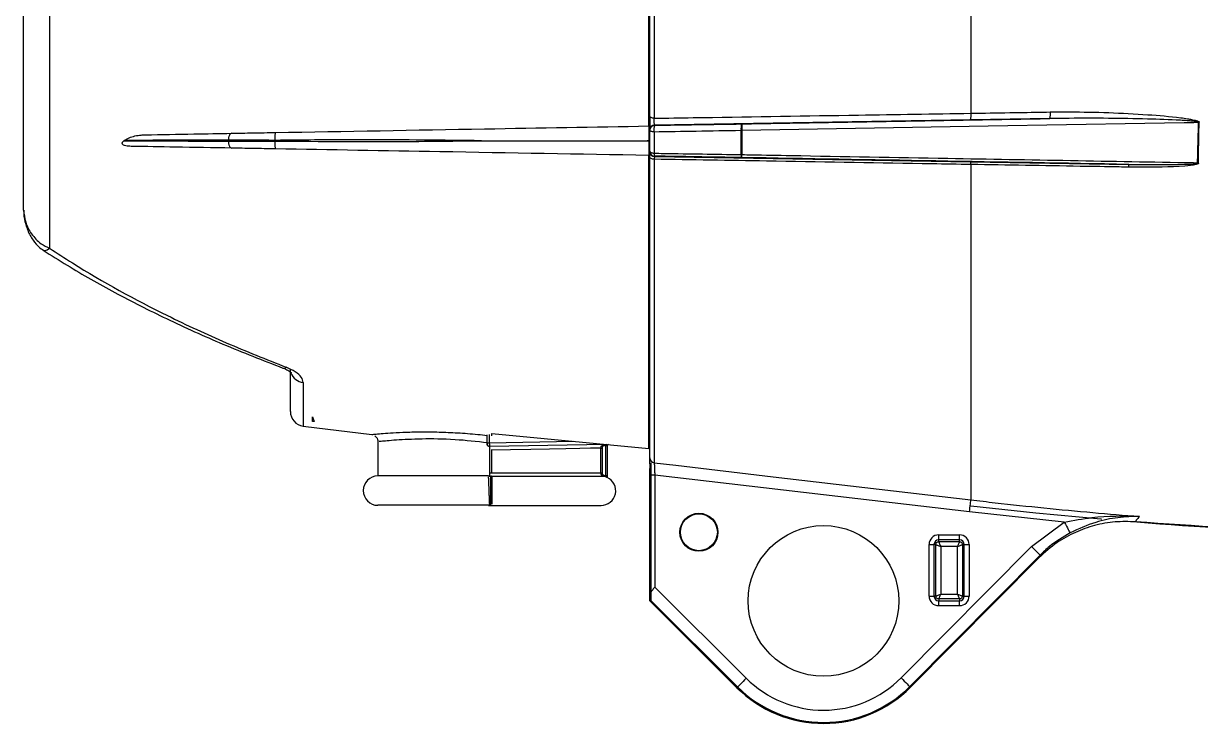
# Model space of a CAD drawing. Extents: x 12.3 to 108.7, y 1.1 to 80.4.
# Drawn here: x 12.252 to 17.052, y 29.342 to 32.197 of the extents above; entities that cross this region are included whole.
import ezdxf

# ---------------------------------------------------------------- set-up
doc = ezdxf.new("R2010")
doc.units = 0
doc.header["$MEASUREMENT"] = 0
doc.layers.add('OBJECT', color=7, linetype='CONTINUOUS')

msp = doc.modelspace()

# ---------------------------------------------------------------- linework, layer by layer
at = {"layer": 'OBJECT'}
for p, q in [((12.3574, 34.103), (12.3574, 31.2805)), ((12.252, 31.4357), (12.252, 33.9478)), ((14.802, 31.7788), (14.802, 32.3088)), ((14.8063, 31.8178), (14.8063, 32.291)), ((14.824, 32.2875), (14.824, 31.8102)), ((16.1155, 32.2663), (16.1155, 31.8307)), ((16.1135, 31.8037), (14.826, 31.7827)), ((14.826, 31.7827), (14.826, 31.7815)), ((16.4375, 31.809), (16.1135, 31.8037)), ((17.0443, 31.7926), (17.0256, 31.7922)), ((14.8063, 31.7615), (14.8063, 31.7627)), ((14.8063, 31.6757), (14.8063, 31.7615)), ((14.8232, 31.7541), (14.8232, 31.6676)), ((15.1786, 31.6621), (15.1786, 31.7599)), ((15.1819, 31.7598), (15.1819, 31.662)), ((13.0871, 31.7165), (13.0871, 31.7211)), ((13.2762, 31.7173), (13.2762, 31.7202)), ((14.802, 31.7186), (14.802, 31.7189)), ((14.802, 30.4636), (14.802, 31.6588)), ((14.8063, 31.6741), (14.8063, 31.6757)), ((14.8063, 30.4249), (14.8063, 31.6522)), ((14.824, 31.6432), (14.824, 30.4052)), ((14.826, 31.6557), (14.826, 31.6541)), ((14.826, 31.6541), (16.1135, 31.633)), ((16.1135, 31.633), (16.7592, 31.6223)), ((16.1155, 31.6216), (16.1155, 30.2538)), ((17.0229, 31.6293), (17.0401, 31.629)), ((14.8063, 30.8596), (14.802, 30.8602)), ((14.8063, 30.853), (14.802, 30.8536)), ((13.34, 30.6144), (13.34, 30.7871)), ((14.802, 30.7885), (14.8063, 30.7879)), ((13.3927, 30.7325), (13.3927, 30.5548)), ((14.8063, 30.7685), (14.802, 30.7691)), ((14.802, 30.6676), (14.8063, 30.6669)), ((14.8063, 30.6529), (14.802, 30.6536)), ((13.43, 30.5931), (13.4369, 30.5734)), ((13.43, 30.5734), (13.43, 30.5931)), ((13.3927, 30.5548), (13.6722, 30.5205)), ((13.4369, 30.5734), (13.43, 30.5734)), ((14.8063, 30.572), (14.802, 30.5718)), ((13.697, 30.4915), (13.697, 30.3518)), ((14.142, 30.4869), (14.142, 30.5198)), ((14.142, 30.4869), (14.1513, 30.4869)), ((14.142, 30.4819), (14.142, 30.4869)), ((14.1513, 30.5209), (14.1513, 30.4869)), ((14.1513, 30.4869), (14.4942, 30.4929)), ((14.162, 30.5244), (14.802, 30.4636)), ((14.162, 30.5145), (14.162, 30.5244)), ((14.802, 30.5035), (14.8063, 30.5036)), ((14.1501, 30.4569), (14.1522, 30.4569)), ((14.6278, 30.4802), (14.1522, 30.4719)), ((14.1522, 30.4569), (14.1522, 30.3644)), ((14.162, 30.3614), (14.162, 30.46)), ((14.6061, 30.3644), (14.6061, 30.4651)), ((14.6061, 30.4651), (14.611, 30.4651)), ((14.611, 30.4651), (14.611, 30.3644)), ((14.6271, 30.4752), (14.6208, 30.4751)), ((14.6271, 30.4753), (14.6336, 30.48)), ((14.6271, 30.4752), (14.6271, 30.4753)), ((14.6271, 30.3524), (14.6271, 30.4752)), ((14.632, 30.4752), (14.6271, 30.4752)), ((14.6369, 30.4803), (14.632, 30.4754)), ((14.632, 30.4754), (14.632, 30.4752)), ((14.632, 30.4752), (14.632, 30.3524)), ((14.8063, 30.4009), (14.8063, 30.3818)), ((14.1476, 30.3518), (13.697, 30.3518)), ((14.1501, 30.3644), (14.1522, 30.3644)), ((14.6181, 30.3497), (14.152, 30.3497)), ((14.1522, 30.3644), (14.6061, 30.3644)), ((14.157, 30.3503), (14.157, 30.3518)), ((14.1584, 30.3507), (14.157, 30.3507)), ((14.6061, 30.3644), (14.611, 30.3644)), ((14.6289, 30.3464), (14.6181, 30.3497)), ((14.619, 30.3546), (14.6271, 30.3524)), ((14.632, 30.3524), (14.6271, 30.3524)), ((14.8067, 30.3818), (14.8063, 30.3818)), ((14.8067, 29.8419), (14.8067, 30.3818)), ((14.8263, 30.3552), (14.8114, 30.3552)), ((14.8114, 29.8783), (14.8114, 30.3552)), ((14.8263, 30.3552), (14.8263, 29.8986)), ((14.157, 30.2318), (13.697, 30.2318)), ((14.1519, 30.2309), (14.607, 30.2309)), ((14.157, 30.2318), (14.157, 30.2332)), ((16.4966, 30.1634), (16.1097, 30.2046)), ((16.3624, 30.0639), (16.4966, 30.1634)), ((15.9843, 30.0911), (15.9843, 30.1111)), ((15.9843, 30.1111), (16.0693, 30.1111)), ((16.0693, 30.0911), (16.0693, 30.1111)), ((15.8307, 29.5279), (16.3624, 30.0639)), ((15.945, 29.8618), (15.945, 30.0718)), ((15.945, 30.0718), (15.965, 30.0718)), ((15.9724, 30.0718), (15.965, 30.0718)), ((15.965, 30.0718), (15.965, 29.8618)), ((15.9724, 29.8618), (15.9724, 30.0718)), ((15.9843, 30.0837), (15.9843, 30.0911)), ((16.0693, 30.0911), (15.9843, 30.0911)), ((15.9843, 30.0837), (16.0693, 30.0837)), ((15.9924, 30.0637), (15.9924, 29.8698)), ((16.0613, 30.0637), (15.9924, 30.0637)), ((16.0613, 29.8698), (16.0613, 30.0637)), ((16.0693, 30.0837), (16.0693, 30.0911)), ((16.0813, 30.0718), (16.0813, 29.8618)), ((16.0813, 30.0718), (16.0887, 30.0718)), ((16.0887, 29.8618), (16.0887, 30.0718)), ((16.0887, 30.0718), (16.1086, 30.0718)), ((16.1086, 30.0718), (16.1086, 29.8618)), ((16.3979, 30.0287), (15.8662, 29.4927)), ((16.393, 30.018), (15.869, 29.4899)), ((16.393, 30.018), (16.3979, 30.0287)), ((14.8263, 29.8986), (15.1996, 29.5263)), ((15.945, 29.8618), (15.965, 29.8618)), ((15.9724, 29.8618), (15.965, 29.8618)), ((15.9924, 29.8698), (16.0613, 29.8698)), ((16.0813, 29.8618), (16.0887, 29.8618)), ((16.0887, 29.8618), (16.1086, 29.8618)), ((14.8107, 29.8436), (14.8067, 29.8419)), ((15.1615, 29.488), (14.8067, 29.8419)), ((15.1643, 29.4909), (14.8107, 29.8436)), ((16.0693, 29.8498), (15.9843, 29.8498)), ((15.9843, 29.8498), (15.9843, 29.8424)), ((15.9843, 29.8424), (16.0693, 29.8424)), ((15.9843, 29.8224), (15.9843, 29.8424)), ((16.0693, 29.8224), (15.9843, 29.8224)), ((16.0693, 29.8498), (16.0693, 29.8424)), ((16.0693, 29.8224), (16.0693, 29.8424)), ((15.1643, 29.4909), (15.1615, 29.488)), ((15.8662, 29.4927), (15.869, 29.4899))]:
    msp.add_line(p, q, dxfattribs=at)
at = {"layer": 'OBJECT', "flags": 128}
for points in [[(14.824, 31.8102), (14.8205, 31.8105), (14.8171, 31.811), (14.814, 31.8118), (14.8114, 31.8127), (14.8092, 31.8139), (14.8076, 31.8151), (14.8067, 31.8164), (14.8063, 31.8178)], [(15.1814, 31.7871), (15.1814, 31.7865), (15.1814, 31.7847), (15.1815, 31.782), (15.1815, 31.7783), (15.1816, 31.774), (15.1817, 31.7693), (15.1818, 31.7645), (15.1819, 31.7598)], [(17.0256, 31.7922), (16.9857, 31.7915), (16.8257, 31.7887), (16.1858, 31.7775), (15.1819, 31.7598)], [(14.8232, 31.7541), (14.8198, 31.7544), (14.8166, 31.7549), (14.8136, 31.7557), (14.8111, 31.7566), (14.8091, 31.7577), (14.8076, 31.7589), (14.8066, 31.7601), (14.8063, 31.7615)], [(14.8063, 31.6757), (14.8066, 31.6743), (14.8076, 31.6729), (14.8091, 31.6716), (14.8111, 31.6704), (14.8136, 31.6694), (14.8166, 31.6686), (14.8198, 31.668), (14.8232, 31.6676)], [(14.824, 31.6432), (14.8205, 31.6435), (14.8171, 31.6441), (14.814, 31.645), (14.8114, 31.6462), (14.8092, 31.6475), (14.8076, 31.649), (14.8067, 31.6506), (14.8063, 31.6522)], [(12.3321, 31.272), (12.3328, 31.2716), (12.3393, 31.2708), (12.3477, 31.2738), (12.3574, 31.2805)], [(14.6061, 30.4651), (14.5927, 30.4648), (14.5638, 30.4643), (14.5204, 30.4635), (14.464, 30.4625), (14.3965, 30.4613), (14.3202, 30.4599), (14.2379, 30.4584), (14.162, 30.4571)], [(14.824, 30.4052), (14.9116, 30.395), (15.3089, 30.3484), (16.1155, 30.2538)], [(16.1097, 30.2046), (15.6546, 30.258), (14.8263, 30.3552)], [(16.1097, 30.2046), (16.1107, 30.2135), (16.1118, 30.222), (16.1127, 30.23), (16.1135, 30.2372), (16.1143, 30.2434), (16.1148, 30.2483), (16.1152, 30.2518), (16.1155, 30.2538)], [(16.1155, 30.2298), (16.3804, 30.201), (16.6457, 30.176), (16.6477, 30.1758)], [(16.4966, 30.1634), (16.5011, 30.1551), (16.5053, 30.147), (16.5093, 30.1396), (16.5128, 30.133), (16.5157, 30.1275), (16.5179, 30.1233), (16.5194, 30.1205), (16.52, 30.1193)], [(16.3624, 30.0639), (16.3692, 30.0571), (16.3758, 30.0505), (16.3819, 30.0445), (16.3873, 30.0392), (16.3917, 30.0348), (16.395, 30.0315), (16.3971, 30.0294), (16.3979, 30.0287)], [(15.1996, 29.5263), (15.1928, 29.5194), (15.1862, 29.5129), (15.1802, 29.5068), (15.1749, 29.5014), (15.1705, 29.497), (15.1672, 29.4937), (15.1651, 29.4916), (15.1643, 29.4909)], [(15.8307, 29.5279), (15.8375, 29.5211), (15.8441, 29.5146), (15.8502, 29.5085), (15.8556, 29.5032), (15.86, 29.4988), (15.8633, 29.4956), (15.8654, 29.4935), (15.8662, 29.4927)]]:
    msp.add_lwpolyline(points, dxfattribs=at)
at = {"layer": 'OBJECT'}
for centre, radius in [((15.0063, 30.1218), 0.0775), ((15.0063, 30.1218), 0.0751), ((15.5143, 29.8418), 0.3073)]:
    msp.add_circle(centre, radius, dxfattribs=at)
for centre, radius, start, end in [((16.0565, 31.8214), 0.0597, 342.7611, 8.9303), ((16.3708, 31.8265), 0.069, 345.3431, 7.802), ((14.8263, 31.7627), 0.02, 90.9988, 179.9978), ((14.8263, 31.7615), 0.02, 90.9992, 179.9976), ((14.8686, 31.7633), 0.0463, 156.9243, 191.5465), ((15.2238, 31.7691), 0.0461, 156.9568, 191.4267), ((15.1817, 31.8143), 0.0545, 266.7257, 270.1415), ((14.8263, 31.6757), 0.02, 180.0022, 269.0012), ((14.8263, 31.6741), 0.02, 180.0024, 269.0008), ((14.841, 31.6655), 0.0179, 173.0816, 213.069), ((15.1967, 31.6599), 0.0182, 173.0573, 212.8116), ((15.1817, 31.7113), 0.0493, 266.3817, 270.1543), ((15.012, 31.6628), 0.1699, 355.6888, 359.7216), ((16.0943, 31.6238), 0.0213, 354.0961, 25.4522), ((16.7301, 31.6133), 0.0305, 355.3505, 17.1728), ((13.3138, 30.8053), 0.0142, 253.0827, 312.3816), ((13.398, 30.7912), 0.0589, 198.9197, 264.8322), ((13.4, 30.6144), 0.06, 180, 263), ((14.152, 30.4819), 0.01, 180, 271), ((14.6919, 30.4776), 0.0711, 177.9846, 182.0154), ((14.6283, 30.5464), 0.0711, 269.0211, 272.9773), ((14.8262, 30.425), 0.0199, 180.2734, 263.7388), ((13.697, 30.2918), 0.06, 90, 270), ((14.607, 30.2909), 0.06, 270, 65.4051), ((14.6921, 30.3384), 0.0749, 167.5581, 171.3719), ((18.2425, 48.5536), 18.4468, 265.34612, 270), ((15.9843, 30.0718), 0.0393, 90, 180), ((16.0693, 30.0718), 0.0393, 0, 90), ((15.9843, 30.0718), 0.0193, 90, 180), ((16.0693, 30.0718), 0.0193, 0, 90), ((15.9843, 29.8618), 0.0393, 180, 270), ((15.9843, 29.8618), 0.0193, 180, 270), ((16.0693, 29.8618), 0.0193, 270, 0), ((16.0693, 29.8618), 0.0393, 270, 0), ((15.5143, 29.8418), 0.4456, 225.0722, 315.228), ((15.5143, 29.8418), 0.4997, 225.0722, 315.228), ((15.5143, 29.8418), 0.4956, 225.0722, 315.228)]:
    msp.add_arc(centre, radius, start, end, dxfattribs=at)
for centre, major_axis, ratio, start_param, end_param in [((12.7351, 31.7651), (146.3333, 2.5541), 0.000141, 4.729105, 4.737691), ((10.1834, 32.6918), (3.0188, 0), 0.564143, 5.674525, 5.675653), ((-116.5051, 33.9283), (194.2345, -3.3901), 0.000141, 0.814684, 0.825792), ((14.152, 30.4869), (-0.0002, 0.015), 0.044174, 1.569897, 3.14185), ((14.8064, 32.6918), (0, 2.31), 0.017455, 3.148225, 3.278852), ((14.8107, 29.9142), (0, 0.0706), 0.012356, 3.146718, 4.178991)]:
    msp.add_ellipse(centre, major_axis=major_axis, ratio=ratio, start_param=start_param, end_param=end_param, dxfattribs=at)
for points, knots in [([(14.824, 31.8102), (14.8372, 31.8104), (14.9033, 31.8115), (15.1809, 31.8159), (15.5981, 31.8225), (15.9626, 31.8283), (16.1155, 31.8307)], [0, 0, 0, 0, 0.030707, 0.153535, 0.644847, 1, 1, 1, 1]), ([(16.1155, 31.8307), (16.1287, 31.8309), (16.1948, 31.8319), (16.3027, 31.8337), (16.3974, 31.8352), (16.4391, 31.8359)], [0, 0, 0, 0, 0.122694, 0.613472, 1, 1, 1, 1]), ([(16.4391, 31.8359), (16.4656, 31.8361), (16.5981, 31.8372), (16.7759, 31.8302), (16.9359, 31.8174), (16.9952, 31.8092), (17.0137, 31.806), (17.0258, 31.8034), (17.0339, 31.8013), (17.0393, 31.7995), (17.0432, 31.7978), (17.0453, 31.7965), (17.0463, 31.7958)], [0, 0, 0, 0, 0.13063, 0.653489, 0.873711, 0.918431, 0.946909, 0.965982, 0.978943, 0.987818, 0.993951, 1, 1, 1, 1]), ([(14.8063, 31.8178), (14.8063, 31.8145), (14.8063, 31.807), (14.8063, 31.7944), (14.8063, 31.7815), (14.8063, 31.7715), (14.8063, 31.7659), (14.8063, 31.7651), (14.8063, 31.765)], [0, 0, 0, 0, 0.158912, 0.36491, 0.57227, 0.781433, 0.991691, 1, 1, 1, 1]), ([(14.826, 31.7827), (14.8257, 31.783), (14.8251, 31.7834), (14.8244, 31.787), (14.8239, 31.7921), (14.8236, 31.7985), (14.8237, 31.8048), (14.8239, 31.8086), (14.824, 31.8102)], [0, 0, 0, 0, 0.177389, 0.35362, 0.527452, 0.69867, 0.868517, 1, 1, 1, 1]), ([(14.826, 31.7815), (14.8833, 31.7824), (15.0018, 31.7843), (15.1202, 31.7861), (15.1814, 31.7871)], [0, 0, 0, 0, 0.483877, 1, 1, 1, 1]), ([(17.0457, 31.7939), (17.0455, 31.794), (17.0442, 31.7945), (17.0418, 31.7952), (17.0379, 31.796), (17.0325, 31.7969), (17.0244, 31.7979), (17.0124, 31.7991), (16.9938, 31.8005), (16.9344, 31.8042), (16.7744, 31.8092), (16.5968, 31.8111), (16.464, 31.8094), (16.4375, 31.809)], [0, 0, 0, 0, 0.001165, 0.006725, 0.012464, 0.020981, 0.033617, 0.0524, 0.08063, 0.125155, 0.345383, 0.869226, 1, 1, 1, 1]), ([(17.0401, 31.629), (17.0409, 31.6584), (17.042, 31.7), (17.0433, 31.7548), (17.044, 31.78), (17.0443, 31.7926)], [0, 0, 0, 0, 0.544234, 0.771596, 1, 1, 1, 1]), ([(17.0434, 31.6243), (17.0437, 31.6364), (17.0446, 31.6866), (17.0455, 31.744), (17.0462, 31.7895), (17.0463, 31.7958)], [0, 0, 0, 0, 0.213671, 0.891929, 1, 1, 1, 1]), ([(17.0457, 31.7939), (17.0453, 31.7935), (17.0448, 31.793), (17.0444, 31.7926), (17.0443, 31.7926)], [0, 0, 0, 0, 0.908374, 1, 1, 1, 1]), ([(17.0463, 31.7958), (17.0463, 31.7954), (17.0462, 31.7948), (17.0459, 31.7942), (17.0457, 31.7939), (17.0457, 31.7939)], [0, 0, 0, 0, 0.588111, 0.886903, 1, 1, 1, 1]), ([(12.662, 31.7196), (12.6685, 31.7234), (12.6892, 31.7355), (12.7199, 31.7415), (12.7427, 31.7426), (12.7482, 31.7429)], [0, 0, 0, 0, 0.2596, 0.81953, 1, 1, 1, 1]), ([(12.7482, 31.7429), (12.8142, 31.7441), (12.9319, 31.7461), (13.0491, 31.7482), (13.1007, 31.7491)], [0, 0, 0, 0, 0.560019, 1, 1, 1, 1]), ([(13.1007, 31.7491), (13.0989, 31.7487), (13.0962, 31.748), (13.093, 31.7445), (13.0909, 31.7409), (13.0891, 31.7364), (13.0875, 31.73), (13.0873, 31.7246), (13.0871, 31.7211)], [0, 0, 0, 0, 0.239573, 0.368433, 0.499997, 0.631558, 0.760422, 1, 1, 1, 1]), ([(13.1007, 31.7491), (13.1291, 31.7496), (13.186, 31.7506), (13.2484, 31.7516), (13.2796, 31.7522)], [0, 0, 0, 0, 0.501105, 1, 1, 1, 1]), ([(13.2796, 31.7522), (13.2791, 31.7518), (13.2783, 31.7511), (13.2775, 31.7471), (13.2769, 31.743), (13.2765, 31.7378), (13.2762, 31.7304), (13.2762, 31.7242), (13.2762, 31.7202)], [0, 0, 0, 0, 0.239485, 0.368379, 0.499999, 0.631621, 0.760513, 1, 1, 1, 1]), ([(13.2796, 31.7522), (13.5638, 31.7571), (14.0713, 31.766), (14.5787, 31.7749), (14.802, 31.7788)], [0, 0, 0, 0, 0.560008, 1, 1, 1, 1]), ([(14.802, 31.7788), (14.802, 31.7783), (14.802, 31.7772), (14.802, 31.768), (14.802, 31.7533), (14.802, 31.736), (14.802, 31.7241), (14.802, 31.7189)], [0, 0, 0, 0, 0.187597, 0.404758, 0.62077, 0.835172, 1, 1, 1, 1]), ([(15.1786, 31.7599), (15.1175, 31.7589), (14.999, 31.757), (14.8805, 31.755), (14.8232, 31.7541)], [0, 0, 0, 0, 0.516122, 1, 1, 1, 1]), ([(12.69, 31.6956), (12.6828, 31.696), (12.6724, 31.6965), (12.6613, 31.7001), (12.6569, 31.703), (12.6548, 31.7053), (12.654, 31.7078), (12.6541, 31.7104), (12.6558, 31.7142), (12.6583, 31.7165), (12.66, 31.718)], [0, 0, 0, 0, 0.401425, 0.570185, 0.633488, 0.697359, 0.744461, 0.791503, 0.861691, 1, 1, 1, 1]), ([(12.66, 31.718), (12.7398, 31.7179), (12.8821, 31.7178), (13.0245, 31.7169), (13.0871, 31.7165)], [0, 0, 0, 0, 0.560009, 1, 1, 1, 1]), ([(13.0871, 31.7211), (13.0078, 31.7211), (12.8661, 31.7211), (12.7243, 31.72), (12.662, 31.7196)], [0, 0, 0, 0, 0.560013, 1, 1, 1, 1]), ([(13.1007, 31.6885), (13.0241, 31.6898), (12.8873, 31.6922), (12.7503, 31.6946), (12.69, 31.6956)], [0, 0, 0, 0, 0.5599933, 1, 1, 1, 1]), ([(13.2762, 31.7202), (13.2431, 31.7203), (13.1769, 31.7206), (13.1171, 31.7209), (13.0871, 31.7211)], [0, 0, 0, 0, 0.499961, 1, 1, 1, 1]), ([(13.0871, 31.7165), (13.1171, 31.7166), (13.1769, 31.717), (13.2431, 31.7172), (13.2762, 31.7173)], [0, 0, 0, 0, 0.500039, 1, 1, 1, 1]), ([(13.0871, 31.7165), (13.0873, 31.7129), (13.0875, 31.7076), (13.0891, 31.7011), (13.0909, 31.6966), (13.093, 31.693), (13.0962, 31.6895), (13.0989, 31.6889), (13.1007, 31.6885)], [0, 0, 0, 0, 0.239578, 0.368442, 0.500003, 0.631567, 0.760427, 1, 1, 1, 1]), ([(13.2796, 31.6853), (13.2484, 31.6859), (13.186, 31.687), (13.1291, 31.688), (13.1007, 31.6885)], [0, 0, 0, 0, 0.498895, 1, 1, 1, 1]), ([(14.1188, 31.7188), (13.9615, 31.7206), (13.6806, 31.724), (13.3998, 31.7214), (13.2762, 31.7202)], [0, 0, 0, 0, 0.560064, 1, 1, 1, 1]), ([(13.2762, 31.7173), (13.4335, 31.7161), (13.7143, 31.714), (13.9952, 31.7173), (14.1188, 31.7188)], [0, 0, 0, 0, 0.559937, 1, 1, 1, 1]), ([(13.2762, 31.7173), (13.2762, 31.7133), (13.2762, 31.7071), (13.2765, 31.6997), (13.2769, 31.6946), (13.2775, 31.6904), (13.2783, 31.6864), (13.2791, 31.6858), (13.2796, 31.6853)], [0, 0, 0, 0, 0.239486, 0.36838, 0.500001, 0.631621, 0.760515, 1, 1, 1, 1]), ([(14.802, 31.6588), (14.5178, 31.6637), (14.0102, 31.6726), (13.5028, 31.6814), (13.2796, 31.6853)], [0, 0, 0, 0, 0.560011, 1, 1, 1, 1]), ([(14.1188, 31.7188), (14.1195, 31.7188), (14.2385, 31.7188), (14.4422, 31.7188), (14.6664, 31.7188), (14.7728, 31.7188), (14.7945, 31.7188), (14.7951, 31.7188)], [0, 0, 0, 0, 0.002912, 0.527889, 0.903606, 0.997536, 1, 1, 1, 1]), ([(14.802, 31.7189), (14.8007, 31.7189), (14.7984, 31.7188), (14.7961, 31.7188), (14.7951, 31.7188)], [0, 0, 0, 0, 0.56004, 1, 1, 1, 1]), ([(14.7951, 31.7188), (14.7964, 31.7187), (14.7987, 31.7187), (14.801, 31.7187), (14.802, 31.7186)], [0, 0, 0, 0, 0.559957, 1, 1, 1, 1]), ([(14.802, 31.7186), (14.802, 31.7119), (14.802, 31.6986), (14.802, 31.6807), (14.802, 31.6672), (14.802, 31.6598), (14.802, 31.6591), (14.802, 31.6588)], [0, 0, 0, 0, 0.212707, 0.42542, 0.638709, 0.853371, 1, 1, 1, 1]), ([(14.8063, 31.6522), (14.8063, 31.6531), (14.8063, 31.6579), (14.8063, 31.6653), (14.8063, 31.671), (14.8063, 31.6718), (14.8063, 31.6718)], [0, 0, 0, 0, 0.098065, 0.539016, 0.981958, 1, 1, 1, 1]), ([(14.8232, 31.6676), (14.8364, 31.6674), (14.9021, 31.6664), (15.0206, 31.6646), (15.1259, 31.6629), (15.1786, 31.6621)], [0, 0, 0, 0, 0.111021, 0.55511, 1, 1, 1, 1]), ([(14.826, 31.6541), (14.8257, 31.6539), (14.8252, 31.6534), (14.8245, 31.6499), (14.8242, 31.6461), (14.824, 31.6436), (14.824, 31.6432)], [0, 0, 0, 0, 0.313016, 0.624258, 0.931848, 1, 1, 1, 1]), ([(16.1155, 31.6216), (16.1022, 31.6219), (16.0361, 31.623), (15.7581, 31.6276), (15.3409, 31.6346), (14.9766, 31.6406), (14.824, 31.6432)], [0, 0, 0, 0, 0.030743, 0.153717, 0.645609, 1, 1, 1, 1]), ([(15.1814, 31.65), (15.1194, 31.651), (15.0009, 31.6529), (14.8824, 31.6548), (14.826, 31.6557)], [0, 0, 0, 0, 0.523355, 1, 1, 1, 1]), ([(15.1819, 31.662), (15.1952, 31.6618), (15.2618, 31.6606), (15.5418, 31.6556), (16.1421, 31.645), (16.6892, 31.6352), (17.0229, 31.6293)], [0, 0, 0, 0, 0.02172, 0.108602, 0.456131, 1, 1, 1, 1]), ([(16.7604, 31.6108), (16.7471, 31.6111), (16.6807, 31.6122), (16.4654, 31.6158), (16.264, 31.6192), (16.1155, 31.6216)], [0, 0, 0, 0, 0.061695, 0.308479, 1, 1, 1, 1]), ([(16.7592, 31.6223), (16.7734, 31.6221), (16.8494, 31.6209), (16.9405, 31.6215), (17.0212, 31.6233), (17.0394, 31.6262), (17.0426, 31.6267)], [0, 0, 0, 0, 0.150083, 0.80372, 0.965834, 1, 1, 1, 1]), ([(17.0434, 31.6243), (17.0404, 31.6233), (17.0229, 31.6175), (16.9417, 31.6119), (16.8507, 31.6095), (16.7746, 31.6106), (16.7604, 31.6108)], [0, 0, 0, 0, 0.034009, 0.197793, 0.850391, 1, 1, 1, 1]), ([(17.0426, 31.6267), (17.0418, 31.6275), (17.041, 31.6282), (17.0402, 31.629), (17.0401, 31.629)], [0, 0, 0, 0, 0.950006, 1, 1, 1, 1]), ([(17.0426, 31.6267), (17.0428, 31.6265), (17.0433, 31.6259), (17.0434, 31.625), (17.0434, 31.6244), (17.0434, 31.6243)], [0, 0, 0, 0, 0.365615, 0.839038, 1, 1, 1, 1]), ([(12.2522, 31.4354), (12.2522, 31.4341), (12.2513, 31.4182), (12.2568, 31.386), (12.2712, 31.3424), (12.2946, 31.3055), (12.3155, 31.2819), (12.3297, 31.2744), (12.3326, 31.2728)], [0, 0, 0, 0, 0.021413, 0.250275, 0.506437, 0.742834, 0.946671, 1, 1, 1, 1]), ([(12.252, 31.4357), (12.2537, 31.4189), (12.2571, 31.385), (12.2827, 31.3367), (12.3174, 31.2995), (12.3458, 31.286), (12.3574, 31.2805)], [0, 0, 0, 0, 0.261322, 0.527902, 0.808326, 1, 1, 1, 1]), ([(12.3321, 31.272), (12.3644, 31.2515), (12.4599, 31.1908), (12.6269, 31.0962), (12.8388, 30.9889), (13.0676, 30.8856), (13.2277, 30.8234), (13.3096, 30.7916)], [0, 0, 0, 0, 0.104369, 0.308336, 0.524932, 0.75686, 1, 1, 1, 1]), ([(12.3574, 31.2805), (12.3884, 31.2603), (12.5439, 31.159), (12.7843, 31.0285), (13.0778, 30.8921), (13.2415, 30.8272), (13.3234, 30.7947)], [0, 0, 0, 0, 0.10177, 0.509294, 0.754409, 1, 1, 1, 1]), ([(13.3096, 30.7916), (13.3098, 30.7915), (13.3181, 30.7888), (13.3304, 30.7824), (13.3422, 30.7738), (13.3433, 30.7724), (13.3438, 30.7717)], [0, 0, 0, 0, 0.008959, 0.364894, 0.713898, 1, 1, 1, 1]), ([(13.3927, 30.7325), (13.3909, 30.7397), (13.3875, 30.754), (13.3627, 30.7767), (13.3363, 30.7888), (13.3234, 30.7947)], [0, 0, 0, 0, 0.339404, 0.678714, 1, 1, 1, 1]), ([(13.6722, 30.5208), (13.6722, 30.5208), (13.6722, 30.5208), (13.688, 30.5224), (13.7166, 30.5248), (13.7584, 30.5278), (13.8109, 30.5304), (13.8739, 30.5318), (13.9447, 30.5312), (14.0222, 30.5278), (14.0888, 30.5228), (14.1293, 30.5182), (14.142, 30.5167)], [0, 0, 0, 0, 0.074726, 0.1812, 0.290731, 0.397809, 0.507914, 0.616367, 0.727946, 0.836681, 0.948573, 1, 1, 1, 1]), ([(13.6847, 30.5148), (13.6867, 30.5132), (13.6915, 30.5094), (13.6961, 30.5007), (13.6966, 30.494), (13.6969, 30.4907)], [0, 0, 0, 0, 0.2813887, 0.6529329, 1, 1, 1, 1]), ([(14.1445, 30.4866), (14.0995, 30.4915), (14.0037, 30.5021), (13.8714, 30.503), (13.7665, 30.4979), (13.7043, 30.4917), (13.7029, 30.4915), (13.7023, 30.4915)], [0, 0, 0, 0, 0.1904196, 0.4059748, 0.6218851, 0.8412476, 1, 1, 1, 1]), ([(14.142, 30.4765), (14.142, 30.478), (14.142, 30.4812), (14.142, 30.4816), (14.142, 30.4819)], [0, 0, 0, 0, 0.493633, 1, 1, 1, 1]), ([(14.1522, 30.4719), (14.1522, 30.4717), (14.1522, 30.4714), (14.1523, 30.4688), (14.1523, 30.465), (14.1523, 30.4608), (14.1522, 30.458), (14.1522, 30.4569)], [0, 0, 0, 0, 0.214776, 0.42951, 0.64417, 0.858799, 1, 1, 1, 1]), ([(14.6061, 30.4651), (14.6061, 30.4661), (14.6063, 30.4688), (14.608, 30.4729), (14.6113, 30.4768), (14.6155, 30.4792), (14.6188, 30.48), (14.6205, 30.4801), (14.6208, 30.4801)], [0, 0, 0, 0, 0.129475, 0.34651, 0.56411, 0.781873, 0.960752, 1, 1, 1, 1]), ([(14.6208, 30.4751), (14.6197, 30.4749), (14.6174, 30.4747), (14.6145, 30.4729), (14.6122, 30.4703), (14.6111, 30.4675), (14.611, 30.4657), (14.611, 30.4651)], [0, 0, 0, 0, 0.217954, 0.435923, 0.653587, 0.870581, 1, 1, 1, 1]), ([(14.8063, 30.4009), (14.8063, 30.4017), (14.8063, 30.4084), (14.8063, 30.4191), (14.8063, 30.423), (14.8063, 30.4249)], [0, 0, 0, 0, 0.064128, 0.532029, 1, 1, 1, 1]), ([(14.8119, 30.4035), (14.81, 30.403), (14.807, 30.4023), (14.8065, 30.4013), (14.8063, 30.4009)], [0, 0, 0, 0, 0.6335198, 1, 1, 1, 1]), ([(14.8114, 30.3552), (14.8114, 30.3557), (14.8115, 30.3625), (14.8115, 30.3755), (14.8117, 30.3923), (14.8118, 30.3997), (14.8119, 30.4035)], [0, 0, 0, 0, 0.026065, 0.352272, 0.676365, 1, 1, 1, 1]), ([(14.824, 30.4052), (14.8241, 30.4038), (14.8242, 30.4011), (14.8247, 30.3903), (14.8254, 30.376), (14.8259, 30.3635), (14.8263, 30.3565), (14.8263, 30.3552)], [0, 0, 0, 0, 0.234642, 0.469663, 0.706138, 0.944564, 1, 1, 1, 1]), ([(14.1471, 30.3483), (14.1472, 30.3479), (14.1472, 30.3462), (14.1474, 30.342), (14.1477, 30.3344), (14.1481, 30.3246), (14.1486, 30.3126), (14.149, 30.3014), (14.1493, 30.2931), (14.1494, 30.2889), (14.1495, 30.2867), (14.1496, 30.2857), (14.1496, 30.2851), (14.1496, 30.2849), (14.1496, 30.2847), (14.1496, 30.2847), (14.1496, 30.2846), (14.1496, 30.2846), (14.1496, 30.2846), (14.1496, 30.2846), (14.1496, 30.2846), (14.1496, 30.2846), (14.1496, 30.2846), (14.1496, 30.2829), (14.1499, 30.2778), (14.1502, 30.2681), (14.1508, 30.2547), (14.1513, 30.2426), (14.1517, 30.235), (14.1519, 30.231), (14.1519, 30.2316), (14.1519, 30.2319)], [0, 0, 0, 0, 0.023963, 0.09259, 0.164501, 0.239697, 0.31818, 0.399949, 0.442142, 0.463559, 0.474346, 0.479759, 0.482471, 0.483827, 0.484506, 0.484845, 0.485015, 0.4851, 0.485142, 0.485164, 0.485174, 0.48518, 0.485182, 0.485185, 0.515692, 0.5749, 0.66271, 0.778972, 0.86712, 0.94553, 1, 1, 1, 1]), ([(14.152, 30.3497), (14.152, 30.3497), (14.1511, 30.3495), (14.1502, 30.3492), (14.1494, 30.3489)], [0, 0, 0, 0, 0.033701, 1, 1, 1, 1]), ([(14.1522, 30.3644), (14.1522, 30.3632), (14.1522, 30.3603), (14.1522, 30.3566), (14.1521, 30.3531), (14.1521, 30.3508), (14.1521, 30.35), (14.152, 30.3497)], [0, 0, 0, 0, 0.177888, 0.42382, 0.577695, 0.823812, 1, 1, 1, 1]), ([(14.157, 30.2332), (14.157, 30.2344), (14.157, 30.2367), (14.157, 30.2432), (14.1569, 30.2538), (14.1569, 30.2701), (14.157, 30.2918), (14.1569, 30.3134), (14.1569, 30.3297), (14.157, 30.3403), (14.157, 30.3468), (14.157, 30.3491), (14.157, 30.3503)], [0, 0, 0, 0, 0.079118, 0.15573, 0.229834, 0.369888, 0.500031, 0.630074, 0.770094, 0.844206, 0.920842, 1, 1, 1, 1]), ([(14.157, 30.3518), (14.1577, 30.3517), (14.159, 30.3516), (14.1606, 30.3504), (14.1618, 30.3487), (14.1619, 30.3474), (14.162, 30.3468)], [0, 0, 0, 0, 0.2498789, 0.4997587, 0.7498879, 1, 1, 1, 1]), ([(14.162, 30.3468), (14.162, 30.3459), (14.162, 30.3443), (14.162, 30.3315), (14.162, 30.3134), (14.162, 30.2917), (14.162, 30.2701), (14.162, 30.252), (14.162, 30.2392), (14.162, 30.2376), (14.162, 30.2368)], [0, 0, 0, 0, 0.125016, 0.250017, 0.375006, 0.499988, 0.624972, 0.749964, 0.874972, 1, 1, 1, 1]), ([(14.6181, 30.3497), (14.6165, 30.3502), (14.6132, 30.3512), (14.6093, 30.3546), (14.6066, 30.3591), (14.6063, 30.3626), (14.6061, 30.3644)], [0, 0, 0, 0, 0.246943, 0.494041, 0.740774, 1, 1, 1, 1]), ([(14.611, 30.3644), (14.6111, 30.3632), (14.6113, 30.3609), (14.6132, 30.3579), (14.6157, 30.3556), (14.6179, 30.3549), (14.619, 30.3546)], [0, 0, 0, 0, 0.259031, 0.505698, 0.752843, 1, 1, 1, 1]), ([(14.6289, 30.3464), (14.6289, 30.3464), (14.6289, 30.3465), (14.6288, 30.3468), (14.6286, 30.3474), (14.6282, 30.3485), (14.6277, 30.3503), (14.6273, 30.3517), (14.6271, 30.3524)], [0, 0, 0, 0, 0.07505, 0.237053, 0.277266, 0.506006, 0.75159, 1, 1, 1, 1]), ([(14.632, 30.3452), (14.6319, 30.3452), (14.6318, 30.3452), (14.6306, 30.3457), (14.6295, 30.3462), (14.6289, 30.3464), (14.6289, 30.3464)], [0, 0, 0, 0, 0.311291, 0.665439, 0.988599, 1, 1, 1, 1]), ([(14.632, 30.3524), (14.632, 30.3511), (14.632, 30.3485), (14.632, 30.3463), (14.632, 30.3452)], [0, 0, 0, 0, 0.480693, 1, 1, 1, 1]), ([(16.1155, 30.2538), (16.1486, 30.25), (16.3142, 30.2309), (16.5436, 30.2077), (16.7402, 30.1916), (16.8038, 30.1863)], [0, 0, 0, 0, 0.1445716, 0.7228881, 1, 1, 1, 1]), ([(14.1479, 30.2318), (14.1481, 30.2317), (14.1488, 30.2313), (14.1502, 30.231), (14.1514, 30.2309), (14.1519, 30.2309)], [0, 0, 0, 0, 0.119786, 0.558338, 1, 1, 1, 1]), ([(14.157, 30.2329), (14.1571, 30.2326), (14.1574, 30.2319), (14.1578, 30.2319), (14.1579, 30.2318)], [0, 0, 0, 0, 0.500111, 1, 1, 1, 1]), ([(16.7874, 30.1643), (16.7597, 30.1652), (16.7034, 30.1669), (16.6203, 30.1516), (16.5404, 30.1232), (16.4622, 30.0804), (16.417, 30.0397), (16.393, 30.018)], [0, 0, 0, 0, 0.191518, 0.388589, 0.580107, 0.777181, 1, 1, 1, 1]), ([(16.4966, 30.1634), (16.5342, 30.1704), (16.6362, 30.1891), (16.7391, 30.1897), (16.8035, 30.1864), (16.8038, 30.1863)], [0, 0, 0, 0, 0.367137, 0.997038, 1, 1, 1, 1]), ([(16.8038, 30.1863), (16.8036, 30.1863), (16.7743, 30.1868), (16.7149, 30.1832), (16.6196, 30.1646), (16.5549, 30.1352), (16.52, 30.1193)], [0, 0, 0, 0, 0.002833, 0.312126, 0.628625, 1, 1, 1, 1]), ([(16.8038, 30.1863), (16.7984, 30.1803), (16.7873, 30.1683), (16.7874, 30.1656), (16.7874, 30.1643)], [0, 0, 0, 0, 0.497972, 1, 1, 1, 1]), ([(18.2425, 30.1068), (17.9999, 30.1092), (17.5143, 30.114), (17.0298, 30.1475), (16.7874, 30.1643)], [0, 0, 0, 0, 0.49961, 1, 1, 1, 1]), ([(16.52, 30.1193), (16.4911, 30.1021), (16.4472, 30.0759), (16.4104, 30.0407), (16.3979, 30.0287)], [0, 0, 0, 0, 0.6590598, 1, 1, 1, 1]), ([(15.9724, 30.0718), (15.9726, 30.0733), (15.9729, 30.0765), (15.9757, 30.0804), (15.9796, 30.0832), (15.9828, 30.0835), (15.9843, 30.0837)], [0, 0, 0, 0, 0.250058, 0.499992, 0.749939, 1, 1, 1, 1]), ([(15.9724, 30.0718), (15.9725, 30.0717), (15.9727, 30.0717), (15.974, 30.0712), (15.976, 30.0704), (15.9795, 30.069), (15.985, 30.0668), (15.9899, 30.0647), (15.9924, 30.0637)], [0, 0, 0, 0, 0.1180863, 0.240491, 0.3679064, 0.5009472, 0.7502962, 1, 1, 1, 1]), ([(15.9843, 30.0837), (15.9844, 30.0836), (15.9844, 30.0834), (15.9849, 30.0821), (15.9857, 30.0801), (15.9871, 30.0766), (15.9893, 30.0711), (15.9914, 30.0662), (15.9924, 30.0637)], [0, 0, 0, 0, 0.118072, 0.240476, 0.3679, 0.50095, 0.750308, 1, 1, 1, 1]), ([(16.0693, 30.0837), (16.0693, 30.0836), (16.0692, 30.0834), (16.0687, 30.0821), (16.068, 30.0801), (16.0666, 30.0766), (16.0643, 30.0711), (16.0623, 30.0662), (16.0613, 30.0637)], [0, 0, 0, 0, 0.118086, 0.240498, 0.367917, 0.500954, 0.750313, 1, 1, 1, 1]), ([(16.0613, 30.0637), (16.0637, 30.0647), (16.0687, 30.0668), (16.0742, 30.069), (16.0777, 30.0704), (16.0797, 30.0712), (16.0809, 30.0717), (16.0812, 30.0717), (16.0813, 30.0718)], [0, 0, 0, 0, 0.249691, 0.499043, 0.632094, 0.759526, 0.881928, 1, 1, 1, 1]), ([(16.0693, 30.0837), (16.0709, 30.0835), (16.074, 30.0832), (16.078, 30.0804), (16.0807, 30.0765), (16.0811, 30.0733), (16.0813, 30.0718)], [0, 0, 0, 0, 0.25006, 0.499997, 0.749943, 1, 1, 1, 1]), ([(14.8263, 29.8986), (14.8263, 29.8985), (14.8241, 29.8959), (14.8185, 29.8891), (14.8142, 29.8824), (14.8114, 29.8783)], [0, 0, 0, 0, 0.0138348, 0.3857172, 1, 1, 1, 1]), ([(15.9724, 29.8618), (15.9725, 29.8618), (15.9727, 29.8619), (15.974, 29.8623), (15.976, 29.8631), (15.9795, 29.8645), (15.985, 29.8668), (15.9899, 29.8688), (15.9924, 29.8698)], [0, 0, 0, 0, 0.118073, 0.240474, 0.367896, 0.500945, 0.750295, 1, 1, 1, 1]), ([(15.9843, 29.8498), (15.9828, 29.85), (15.9796, 29.8504), (15.9757, 29.8531), (15.9729, 29.8571), (15.9726, 29.8602), (15.9724, 29.8618)], [0, 0, 0, 0, 0.25006, 0.499997, 0.749943, 1, 1, 1, 1]), ([(15.9924, 29.8698), (15.9914, 29.8673), (15.9893, 29.8624), (15.9871, 29.8569), (15.9857, 29.8534), (15.9849, 29.8514), (15.9844, 29.8502), (15.9844, 29.8499), (15.9843, 29.8498)], [0, 0, 0, 0, 0.2497, 0.49905, 0.632085, 0.759507, 0.881915, 1, 1, 1, 1]), ([(16.0613, 29.8698), (16.0623, 29.8673), (16.0643, 29.8624), (16.0666, 29.8569), (16.068, 29.8534), (16.0687, 29.8514), (16.0692, 29.8502), (16.0693, 29.8499), (16.0693, 29.8498)], [0, 0, 0, 0, 0.249695, 0.499047, 0.632098, 0.759523, 0.881927, 1, 1, 1, 1]), ([(16.0613, 29.8698), (16.0637, 29.8688), (16.0687, 29.8668), (16.0742, 29.8645), (16.0777, 29.8631), (16.0797, 29.8623), (16.0809, 29.8619), (16.0812, 29.8618), (16.0813, 29.8618)], [0, 0, 0, 0, 0.24969, 0.499043, 0.632085, 0.759502, 0.881914, 1, 1, 1, 1]), ([(16.0813, 29.8618), (16.0811, 29.8602), (16.0807, 29.8571), (16.078, 29.8531), (16.074, 29.8504), (16.0709, 29.85), (16.0693, 29.8498)], [0, 0, 0, 0, 0.250057, 0.500003, 0.74994, 1, 1, 1, 1])]:
    msp.add_open_spline(points, degree=3, knots=knots, dxfattribs=at)

doc.saveas('drawing.dxf')
